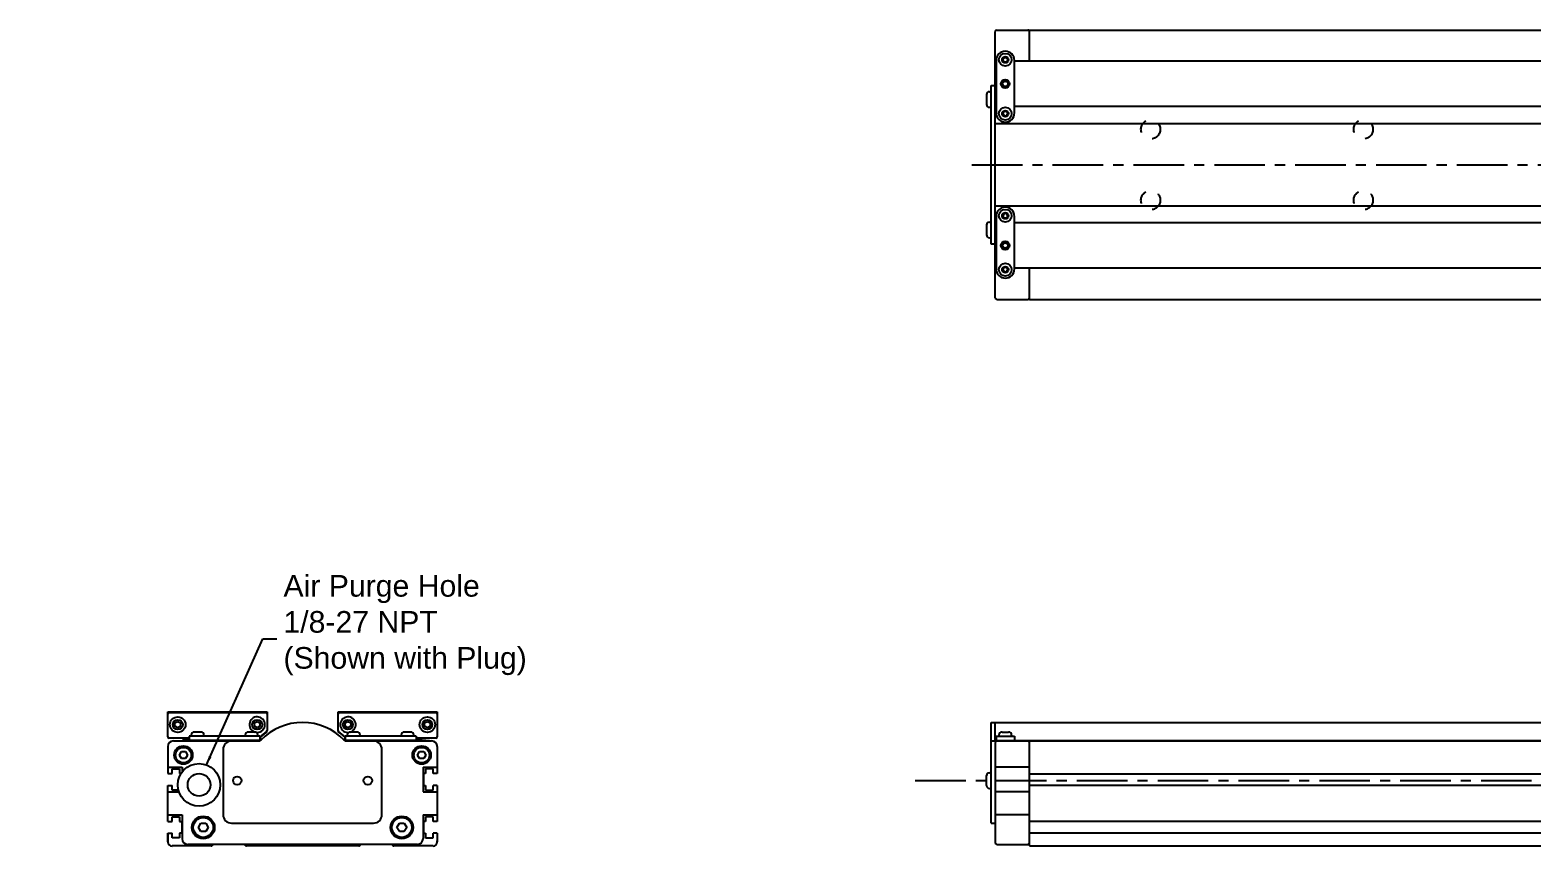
# Model space of a CAD drawing. Extents: x -3.5 to 44.4, y 2.1 to 24.3.
# Drawn here: x -3.49 to 17.36, y 12.93 to 24.26 of the extents above; entities that cross this region are included whole.
import ezdxf

# ---------------------------------------------------------------- set-up
doc = ezdxf.new("R2010")
doc.units = 0
doc.header["$LTSCALE"] = 1.87
doc.header["$MEASUREMENT"] = 0
doc.linetypes.add('CENTER', pattern=[0.6, 0.375, -0.075, 0.075, -0.075])
doc.linetypes.add('HIDDEN', pattern=[0.2, 0.1, -0.1])
doc.layers.get('0').update_dxf_attribs({"linetype": 'CONTINUOUS'})
doc.dimstyles.get("Standard").update_dxf_attribs({"dimtxt": 0.18, "dimasz": 0.18, "dimexe": 0.18, "dimexo": 0.0625, "dimgap": 0.09, "dimtad": 0, "dimtih": 1, "dimtoh": 1, "dimdec": 4, "dimzin": 0, "dimtxsty": 'STANDARD', "dimcen": 0.09, "dimazin": 3, "dimtfac": 1, "dimtdec": 4, "dimtofl": 0, "dimtmove": 0, "dimatfit": 3, "dimtolj": 1, "dimtzin": 0})

msp = doc.modelspace()

# ---------------------------------------------------------------- linework, layer by layer
for p, q in [((9.907, 20.538), (9.907, 24.238)), ((9.927, 24.258), (10.36, 24.258)), ((10.38, 23.825), (10.38, 24.258)), ((10.38, 24.258), (33.431, 24.258)), ((9.917, 23.835), (9.917, 23.107)), ((10.028, 23.874), (10.011, 23.845)), ((10.011, 23.845), (10.028, 23.815)), ((10.062, 23.874), (10.028, 23.874)), ((10.028, 23.815), (10.062, 23.815)), ((10.045, 23.963), (10.045, 23.963)), ((10.079, 23.845), (10.062, 23.874)), ((10.062, 23.815), (10.079, 23.845)), ((10.173, 23.107), (10.173, 23.835)), ((18.539, 23.825), (10.173, 23.825)), ((9.907, 23.705), (9.917, 23.71)), ((9.783, 23.363), (9.783, 23.225)), ((9.825, 23.402), (9.848, 23.402)), ((9.848, 21.286), (9.848, 23.49)), ((9.848, 23.49), (9.907, 23.49)), ((9.825, 23.185), (9.848, 23.185)), ((9.917, 23.311), (9.907, 23.316)), ((9.912, 23.313), (9.907, 23.313)), ((9.917, 23.195), (9.907, 23.195)), ((18.539, 23.195), (10.173, 23.195)), ((9.907, 22.961), (18.474, 22.961)), ((10.028, 23.126), (10.011, 23.097)), ((10.011, 23.097), (10.028, 23.067)), ((10.062, 23.126), (10.028, 23.126)), ((10.028, 23.067), (10.062, 23.067)), ((10.045, 22.979), (10.045, 22.979)), ((10.079, 23.097), (10.062, 23.126)), ((10.062, 23.067), (10.079, 23.097)), ((9.907, 21.815), (18.474, 21.815)), ((10.028, 21.709), (10.011, 21.679)), ((10.062, 21.709), (10.028, 21.709)), ((10.045, 21.798), (10.045, 21.798)), ((10.079, 21.679), (10.062, 21.709)), ((9.783, 21.551), (9.783, 21.414)), ((9.825, 21.591), (9.848, 21.591)), ((9.917, 21.581), (9.907, 21.581)), ((9.917, 21.67), (9.917, 20.941)), ((10.011, 21.679), (10.028, 21.65)), ((10.028, 21.65), (10.062, 21.65)), ((10.062, 21.65), (10.079, 21.679)), ((10.173, 20.941), (10.173, 21.67)), ((18.539, 21.581), (10.173, 21.581)), ((9.825, 21.374), (9.848, 21.374)), ((9.907, 21.286), (9.848, 21.286)), ((9.907, 21.461), (9.917, 21.466)), ((9.912, 21.463), (9.907, 21.463)), ((9.917, 21.066), (9.907, 21.071)), ((10.028, 20.961), (10.011, 20.931)), ((10.011, 20.931), (10.028, 20.902)), ((10.062, 20.961), (10.028, 20.961)), ((10.028, 20.902), (10.062, 20.902)), ((10.079, 20.931), (10.062, 20.961)), ((10.062, 20.902), (10.079, 20.931)), ((18.539, 20.951), (10.173, 20.951)), ((10.38, 20.518), (10.38, 20.951)), ((10.045, 20.813), (10.045, 20.813)), ((9.927, 20.518), (10.36, 20.518)), ((10.38, 20.518), (33.431, 20.518)), ((-1.578, 14.791), (-0.2, 14.791)), ((-1.578, 14.446), (-1.578, 14.791)), ((-1.558, 14.781), (-0.22, 14.781)), ((-1.48, 14.636), (-1.44, 14.659)), ((-1.48, 14.591), (-1.48, 14.636)), ((-1.44, 14.659), (-1.401, 14.636)), ((-1.401, 14.636), (-1.401, 14.591)), ((-0.377, 14.636), (-0.338, 14.659)), ((-0.377, 14.591), (-0.377, 14.636)), ((-0.338, 14.659), (-0.299, 14.636)), ((-0.299, 14.636), (-0.299, 14.591)), ((-0.2, 14.791), (-0.2, 14.534)), ((0.784, 14.791), (2.162, 14.791)), ((0.784, 14.534), (0.784, 14.791)), ((0.804, 14.781), (2.142, 14.781)), ((0.882, 14.636), (0.922, 14.659)), ((0.882, 14.591), (0.882, 14.636)), ((0.922, 14.659), (0.961, 14.636)), ((0.961, 14.636), (0.961, 14.591)), ((1.985, 14.636), (2.024, 14.659)), ((1.985, 14.591), (1.985, 14.636)), ((2.024, 14.659), (2.064, 14.636)), ((2.064, 14.636), (2.064, 14.591)), ((2.162, 14.791), (2.162, 14.446)), ((9.848, 13.245), (9.848, 14.643)), ((9.848, 14.643), (18.464, 14.643)), ((9.907, 14.375), (9.907, 14.643)), ((-1.283, 14.426), (-1.558, 14.426)), ((-1.499, 14.387), (-0.314, 14.387)), ((-1.44, 14.568), (-1.48, 14.591)), ((-1.401, 14.591), (-1.44, 14.568)), ((-1.381, 14.426), (-1.381, 14.417)), ((-1.367, 14.417), (-1.381, 14.417)), ((-1.367, 14.426), (-1.367, 14.412)), ((-1.283, 14.412), (-1.367, 14.412)), ((-0.299, 14.451), (-1.283, 14.451)), ((-1.283, 14.451), (-1.283, 14.392)), ((-0.3, 14.392), (-1.283, 14.392)), ((-1.253, 14.467), (-1.253, 14.451)), ((-1.214, 14.392), (-1.214, 14.387)), ((-1.12, 14.51), (-1.21, 14.51)), ((-1.116, 14.392), (-1.116, 14.387)), ((-1.076, 14.467), (-1.076, 14.451)), ((-1.025, 14.387), (-1.025, 14.392)), ((-0.636, 14.387), (-0.636, 14.392)), ((-0.515, 14.387), (-0.515, 14.392)), ((-0.505, 14.467), (-0.505, 14.451)), ((-0.466, 14.392), (-0.466, 14.387)), ((-0.371, 14.51), (-0.462, 14.51)), ((-0.338, 14.568), (-0.377, 14.591)), ((-0.368, 14.392), (-0.368, 14.387)), ((-0.299, 14.591), (-0.338, 14.568)), ((-0.328, 14.467), (-0.328, 14.451)), ((-0.207, 14.519), (-0.299, 14.442)), ((-0.299, 14.451), (-0.299, 14.393)), ((-0.294, 14.412), (-0.299, 14.412)), ((-0.297, 14.444), (-0.297, 14.412)), ((-0.295, 14.436), (-0.214, 14.503)), ((-0.294, 14.412), (-0.294, 14.436)), ((0.882, 14.442), (0.791, 14.519)), ((0.798, 14.503), (0.877, 14.437)), ((0.877, 14.446), (0.877, 14.412)), ((0.877, 14.412), (0.882, 14.412)), ((0.922, 14.568), (0.882, 14.591)), ((1.867, 14.451), (0.882, 14.451)), ((0.882, 14.451), (0.882, 14.393)), ((1.867, 14.392), (0.884, 14.392)), ((0.898, 14.387), (2.083, 14.387)), ((0.912, 14.467), (0.912, 14.451)), ((0.961, 14.591), (0.922, 14.568)), ((0.951, 14.392), (0.951, 14.387)), ((1.046, 14.51), (0.955, 14.51)), ((1.05, 14.392), (1.05, 14.387)), ((1.089, 14.467), (1.089, 14.451)), ((1.099, 14.387), (1.099, 14.392)), ((1.219, 14.387), (1.219, 14.392)), ((1.609, 14.387), (1.609, 14.392)), ((1.66, 14.467), (1.66, 14.451)), ((1.699, 14.392), (1.699, 14.387)), ((1.794, 14.51), (1.703, 14.51)), ((1.798, 14.392), (1.798, 14.387)), ((1.837, 14.467), (1.837, 14.451)), ((1.867, 14.451), (1.867, 14.392)), ((2.142, 14.426), (1.867, 14.426)), ((1.951, 14.412), (1.867, 14.412)), ((1.947, 14.426), (1.947, 14.412)), ((1.951, 14.412), (1.951, 14.418)), ((1.965, 14.419), (1.965, 14.417)), ((2.024, 14.568), (1.985, 14.591)), ((2.064, 14.591), (2.024, 14.568)), ((2.058, 14.423), (2.049, 14.422)), ((9.848, 14.387), (34.395, 14.387)), ((9.907, 14.392), (18.897, 14.392)), ((9.917, 14.451), (9.917, 14.392)), ((9.917, 14.451), (10.173, 14.451)), ((9.957, 14.467), (9.957, 14.451)), ((9.996, 14.392), (9.996, 14.387)), ((10, 14.51), (10.09, 14.51)), ((10.094, 14.392), (10.094, 14.387)), ((10.134, 14.467), (10.134, 14.451)), ((10.144, 14.387), (10.144, 14.392)), ((10.173, 14.451), (10.173, 14.392)), ((10.38, 12.928), (10.38, 14.387)), ((-1.578, 14.308), (-1.578, 13.933)), ((-1.418, 14.19), (-1.39, 14.239)), ((-1.39, 14.141), (-1.418, 14.19)), ((-1.39, 14.239), (-1.333, 14.239)), ((-1.333, 14.239), (-1.305, 14.19)), ((-1.305, 14.19), (-1.333, 14.141)), ((1.889, 14.19), (1.917, 14.239)), ((1.917, 14.141), (1.889, 14.19)), ((1.917, 14.239), (1.974, 14.239)), ((1.974, 14.239), (2.002, 14.19)), ((2.002, 14.19), (1.974, 14.141)), ((2.162, 14.308), (2.162, 13.933)), ((9.907, 14.367), (9.907, 12.97)), ((-1.578, 14.021), (-1.381, 14.021)), ((-1.333, 14.141), (-1.39, 14.141)), ((-1.381, 14.021), (-1.381, 13.954)), ((1.974, 14.141), (1.917, 14.141)), ((1.965, 14.021), (1.965, 13.678)), ((1.965, 14.021), (2.162, 14.021)), ((10.38, 14.021), (9.907, 14.021)), ((-1.578, 13.27), (-1.578, 13.768)), ((2.162, 13.768), (2.162, 13.27)), ((9.783, 13.767), (9.783, 13.905)), ((9.825, 13.944), (9.848, 13.944)), ((10.38, 13.932), (33.431, 13.932)), ((33.431, 13.767), (10.38, 13.767)), ((-1.578, 13.678), (-1.423, 13.678)), ((1.965, 13.678), (2.162, 13.678)), ((9.825, 13.728), (9.848, 13.728)), ((10.38, 13.678), (9.907, 13.678)), ((-1.578, 13.359), (-1.381, 13.359)), ((-1.381, 13.359), (-1.381, 13.029)), ((1.965, 13.359), (2.162, 13.359)), ((1.965, 13.359), (1.965, 13.029)), ((10.38, 13.359), (9.907, 13.359)), ((-1.154, 13.186), (-1.12, 13.245)), ((-1.12, 13.127), (-1.154, 13.186)), ((-1.12, 13.245), (-1.052, 13.245)), ((-1.052, 13.245), (-1.018, 13.186)), ((-1.018, 13.186), (-1.052, 13.127)), ((1.602, 13.186), (1.636, 13.245)), ((1.636, 13.127), (1.602, 13.186)), ((1.636, 13.245), (1.704, 13.245)), ((1.704, 13.245), (1.738, 13.186)), ((1.738, 13.186), (1.704, 13.127)), ((9.848, 13.245), (9.907, 13.245)), ((10.38, 13.271), (33.431, 13.271)), ((-1.578, 12.987), (-1.578, 13.105)), ((-1.578, 13.105), (-1.578, 12.987)), ((-1.578, 12.987), (-1.578, 13.002)), ((-1.578, 12.987), (-1.578, 13.002)), ((-0.976, 12.928), (-1.519, 12.928)), ((1.886, 12.95), (-1.302, 12.95)), ((-1.052, 13.127), (-1.12, 13.127)), ((-0.962, 12.934), (-0.946, 12.95)), ((-0.517, 12.95), (-0.501, 12.934)), ((1.071, 12.928), (-0.487, 12.928)), ((1.085, 12.934), (1.101, 12.95)), ((1.53, 12.95), (1.546, 12.934)), ((2.103, 12.928), (1.56, 12.928)), ((1.704, 13.127), (1.636, 13.127)), ((2.162, 13.105), (2.162, 12.987)), ((2.162, 12.987), (2.162, 13.002)), ((9.927, 12.95), (10.36, 12.95)), ((33.431, 13.105), (10.38, 13.105)), ((10.38, 12.928), (33.431, 12.928))]:
    msp.add_line(p, q)
at = {"color": 2, "linetype": 'CENTER'}
for p, q in [((9.581, 22.388), (35.336, 22.388)), ((8.795, 13.836), (36.723, 13.836))]:
    msp.add_line(p, q, dxfattribs=at)
at = {"color": 7, "linetype": 'CONTINUOUS'}
for p, q in [((-0.81, 14.269), (-0.81, 13.363)), ((1.394, 13.363), (1.394, 14.269)), ((-1.519, 13.933), (-1.519, 13.998)), ((-1.519, 13.998), (-1.417, 13.998)), ((-1.417, 13.998), (-1.417, 13.933)), ((2.103, 13.998), (2, 13.998)), ((2, 13.998), (2, 13.933)), ((2.103, 13.933), (2.103, 13.998)), ((-1.578, 13.933), (-1.519, 13.933)), ((-1.578, 13.768), (-1.519, 13.768)), ((-1.519, 13.703), (-1.519, 13.768)), ((-1.417, 13.933), (-1.396, 13.933)), ((2, 13.933), (1.969, 13.933)), ((1.969, 13.933), (1.969, 13.768)), ((1.969, 13.768), (2, 13.768)), ((2, 13.768), (2, 13.703)), ((2.162, 13.933), (2.103, 13.933)), ((2.103, 13.703), (2.103, 13.768)), ((2.162, 13.768), (2.103, 13.768)), ((-1.431, 13.703), (-1.519, 13.703)), ((2, 13.703), (2.103, 13.703)), ((-1.578, 13.27), (-1.519, 13.27)), ((-1.519, 13.27), (-1.519, 13.335)), ((-1.519, 13.335), (-1.417, 13.335)), ((-1.417, 13.335), (-1.417, 13.27)), ((-1.417, 13.27), (-1.385, 13.27)), ((-1.385, 13.27), (-1.385, 13.105)), ((-0.692, 13.245), (1.276, 13.245)), ((1.969, 13.27), (1.969, 13.105)), ((2, 13.27), (1.969, 13.27)), ((2.103, 13.335), (2, 13.335)), ((2, 13.335), (2, 13.27)), ((2.103, 13.27), (2.103, 13.335)), ((2.162, 13.27), (2.103, 13.27)), ((-1.578, 13.105), (-1.519, 13.105)), ((-1.519, 13.04), (-1.519, 13.105)), ((-1.417, 13.04), (-1.519, 13.04)), ((-1.385, 13.105), (-1.417, 13.105)), ((-1.417, 13.105), (-1.417, 13.04)), ((1.969, 13.105), (2, 13.105)), ((2, 13.105), (2, 13.04)), ((2, 13.04), (2.103, 13.04)), ((2.103, 13.04), (2.103, 13.105)), ((2.162, 13.105), (2.103, 13.105))]:
    msp.add_line(p, q, dxfattribs=at)
for points in [[(2.034, 14.426), (2.034, 14.426), (2.031, 14.425), (2.026, 14.424), (2.019, 14.423), (2.009, 14.422), (1.998, 14.421), (1.986, 14.42), (1.972, 14.419), (1.957, 14.418), (1.947, 14.418)], [(2.049, 14.422), (2.038, 14.421), (2.025, 14.42), (2.011, 14.419), (1.997, 14.418), (1.981, 14.417), (1.965, 14.417)], [(2.073, 14.426), (2.073, 14.426), (2.07, 14.425), (2.065, 14.424), (2.058, 14.423)]]:
    msp.add_lwpolyline(points)
for centre, radius in [((10.045, 23.845), 0.0886), ((10.045, 23.845), 0.0443), ((10.045, 23.51), 0.0591), ((10.045, 23.51), 0.0492), ((10.045, 23.51), 0.0374), ((10.045, 23.097), 0.0886), ((10.045, 23.097), 0.0443), ((10.045, 21.679), 0.0886), ((10.045, 21.679), 0.0443), ((10.045, 21.266), 0.0591), ((10.045, 21.266), 0.0492), ((10.045, 21.266), 0.0374), ((10.045, 20.931), 0.0886), ((10.045, 20.931), 0.0443), ((-1.44, 14.613), 0.108), ((-1.44, 14.613), 0.0689), ((-0.338, 14.613), 0.0689), ((0.922, 14.613), 0.0689), ((2.024, 14.613), 0.108), ((2.024, 14.613), 0.0689), ((-1.362, 14.19), 0.128), ((-1.362, 14.19), 0.108), ((1.945, 14.19), 0.128), ((1.945, 14.19), 0.108), ((-1.086, 13.186), 0.157), ((1.67, 13.186), 0.157), ((-1.086, 13.186), 0.138), ((1.67, 13.186), 0.138)]:
    msp.add_circle(centre, radius)
at = {"color": 4, "linetype": 'HIDDEN'}
for centre in [(12.063, 22.88), (15.015, 22.88), (12.063, 21.896), (15.015, 21.896)]:
    msp.add_circle(centre, 0.134, dxfattribs=at)
at = {"color": 7, "linetype": 'CONTINUOUS'}
for centre, radius in [((-1.145, 13.777), 0.295), ((-1.145, 13.777), 0.157), ((-0.614, 13.836), 0.0591), ((1.197, 13.836), 0.0591)]:
    msp.add_circle(centre, radius, dxfattribs=at)
for centre, radius, start, end in [((9.927, 24.238), 0.0197, 90, 180), ((10.36, 24.238), 0.0197, 22.5, 90), ((10.045, 23.835), 0.128, 90, 180), ((10.045, 23.835), 0.128, 0, 90), ((9.825, 23.36), 0.0414, 90, 177.2056), ((9.825, 23.227), 0.0414, 182.7944, 270), ((10.045, 23.107), 0.128, 180, 270), ((10.045, 23.107), 0.128, 270, 0), ((10.045, 21.67), 0.128, 90, 180), ((10.045, 21.67), 0.128, 0, 90), ((9.825, 21.549), 0.0414, 90, 177.2056), ((9.825, 21.416), 0.0414, 182.7944, 270), ((10.045, 20.941), 0.128, 180, 270), ((10.045, 20.941), 0.128, 270, 0), ((9.927, 20.538), 0.0197, 180, 270), ((10.36, 20.538), 0.0197, 270, 337.5), ((-1.558, 14.761), 0.0197, 90, 180), ((-0.338, 14.613), 0.108, 260.818, 252.033), ((0.292, 13.836), 0.807, 44.2407, 135.7593), ((-0.22, 14.761), 0.0197, 0, 90), ((0.804, 14.761), 0.0197, 90, 180), ((0.922, 14.613), 0.108, 287.967, 279.182), ((2.142, 14.761), 0.0197, 0, 90), ((-1.558, 14.446), 0.0197, 180, 270), ((-1.499, 14.308), 0.0787, 90, 180), ((-1.21, 14.467), 0.0433, 90, 180), ((-1.12, 14.467), 0.0433, 0, 90), ((-0.462, 14.467), 0.0433, 90, 180), ((-0.371, 14.467), 0.0433, 0, 90), ((-0.323, 14.446), 0.0591, 270, 315.1572), ((-0.314, 14.426), 0.0394, 270, 315.7593), ((-0.32, 14.466), 0.0394, 306.5672, 310), ((-0.24, 14.533), 0.0394, 310, 0), ((-0.22, 14.534), 0.0197, 310, 0), ((0.804, 14.534), 0.0197, 180, 230), ((0.823, 14.533), 0.0394, 180, 230), ((0.907, 14.446), 0.0591, 224.8428, 270), ((0.898, 14.426), 0.0394, 224.2407, 270), ((0.955, 14.467), 0.0433, 90, 180), ((1.046, 14.467), 0.0433, 0, 90), ((1.703, 14.467), 0.0433, 90, 180), ((1.794, 14.467), 0.0433, 0, 90), ((2.083, 14.308), 0.0787, 0, 90), ((2.142, 14.446), 0.0197, 270, 0), ((9.927, 14.367), 0.0197, 90, 180), ((10, 14.467), 0.0433, 90, 180), ((10.09, 14.467), 0.0433, 0, 90), ((10.36, 14.367), 0.0197, 22.5, 90), ((2.103, 14.315), 0.0591, 0, 43.6893), ((2.103, 14.315), 0.0591, 0, 43.6893), ((9.825, 13.903), 0.0414, 90, 177.2056), ((9.825, 13.769), 0.0414, 182.7944, 270), ((-1.519, 12.987), 0.0591, 180, 270), ((-1.302, 13.029), 0.0787, 180, 270), ((-0.976, 12.948), 0.0197, 270, 315), ((-0.487, 12.948), 0.0197, 225, 270), ((1.071, 12.948), 0.0197, 270, 315), ((1.56, 12.948), 0.0197, 225, 270), ((1.886, 13.029), 0.0787, 270, 0), ((2.103, 12.987), 0.0591, 270, 0), ((9.927, 12.97), 0.0197, 180, 270), ((10.36, 12.97), 0.0197, 270, 0)]:
    msp.add_arc(centre, radius, start, end)
for centre, start, end in [((-0.692, 14.269), 90, 180), ((1.276, 14.269), 0, 90), ((-0.692, 13.363), 180, 270), ((1.276, 13.363), 270, 0)]:
    msp.add_arc(centre, 0.118, start, end, dxfattribs=at)

# ---------------------------------------------------------------- texts
at = {"insert": (0.027, 15.995), "char_height": 0.3, "attachment_point": 4}
msp.add_mtext('{\\fArial|b0|i0|c0|p34;Air Purge Hole\\P1/8-27 NPT\\P(Shown with Plug)}', dxfattribs=at)

# ---------------------------------------------------------------- leaders
at = {"annotation_type": 0, "has_hookline": 1, "hookline_direction": 1, "text_width": 3.337}
msp.add_leader([(-1.041, 14.053), (-0.261, 15.803), (-0.063, 15.803)], dimstyle='STANDARD', override={"dimtxt": 0.384208, "dimasz": 0.125, "dimexe": 0.612, "dimexo": 0.2125, "dimgap": 0.09, "dimtad": 0, "dimtxsty": 'STANDARD', "dimcen": 0.306, "dimtmove": 0}, dxfattribs=at)

doc.saveas('drawing.dxf')
